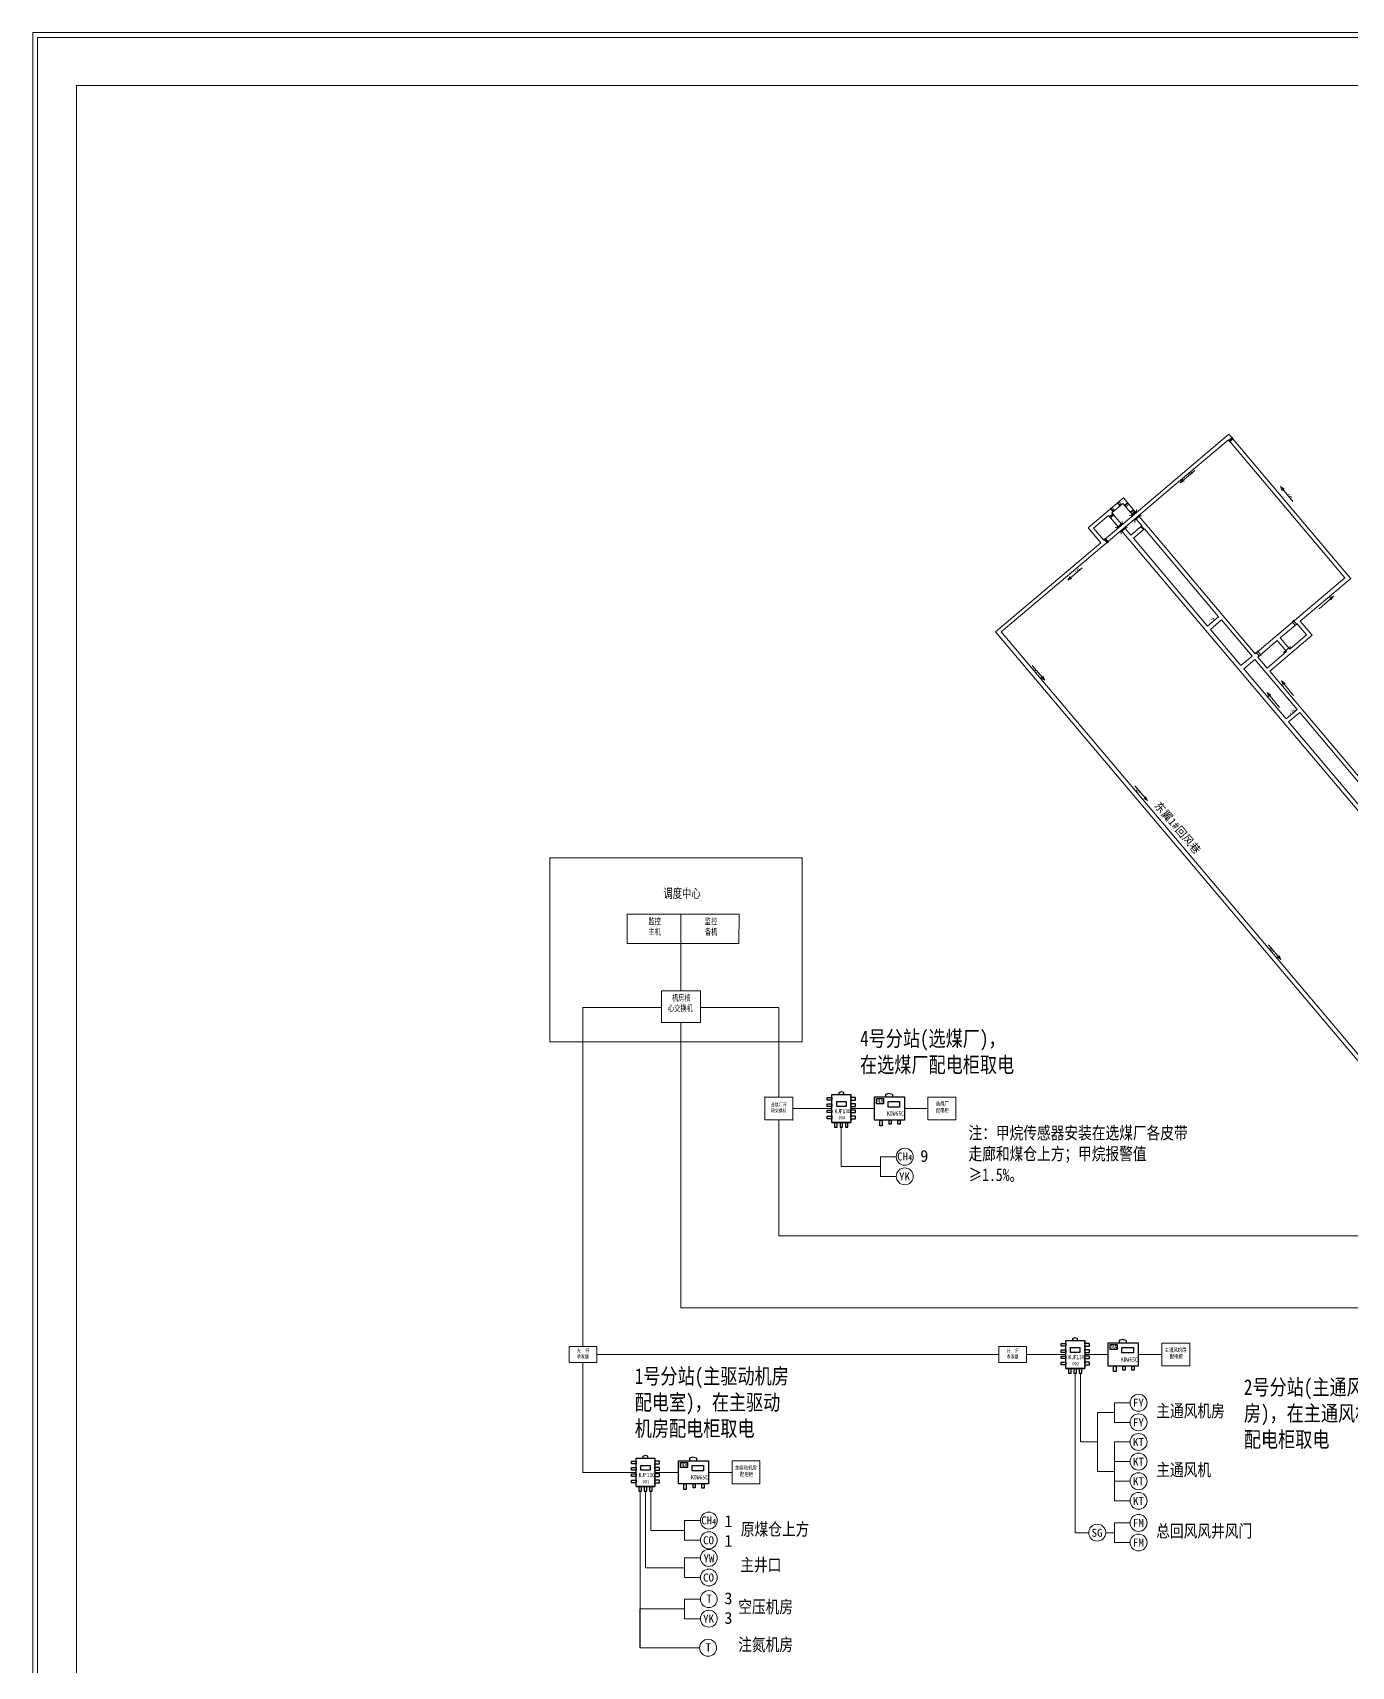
# Model space of a CAD drawing. Header units: millimetres. Extents: x 2501 to 6983, y 1724 to 12691.
# Drawn here: x 2536 to 4217, y 10609 to 12691 of the extents above; entities that cross this region are included whole.
import ezdxf
from ezdxf.enums import TextEntityAlignment as Align

# ---------------------------------------------------------------- set-up
doc = ezdxf.new("R2010")
doc.units = ezdxf.units.MM
for name, color, linetype in [('4、10月', 131, 'Continuous'), ('JMD', 6, 'Continuous'), ('图层1', 7, 'Continuous'), ('通风系统', 7, 'Continuous'), ('风流', 7, 'Continuous')]:
    doc.layers.add(name, color=color, linetype=linetype)
doc.layers.add('井下工业网光缆', color=5, linetype='Continuous', lineweight=30)
doc.styles.get("Standard").update_dxf_attribs({"font": 'arial.ttf'})
doc.styles.add('仿宋', font='', dxfattribs={"width": 0.707})
doc.styles.add('宋体', font='', dxfattribs={"height": 2})
doc.styles.add('新宋体', font='', dxfattribs={"width": 0.8})
doc.styles.get('仿宋').set_extended_font_data('FangSong_GB2312')
doc.styles.get('宋体').set_extended_font_data('SimSun')
doc.styles.get('新宋体').set_extended_font_data('NSimSun')
doc.linetypes.add('445', pattern='A,8,-0.5,[147,AAA.SHX,S=1,R=0,X=0,Y=0],-1.5', length=10)

# ---------------------------------------------------------------- blocks, each defined once
blk = doc.blocks.new('A$C26DC1665')
at = {"layer": 'JMD', "color": 5, "linetype": 'Continuous', "lineweight": 30}
for p, q in [((0, 1.4), (4.7, 4.3)), ((0, 1.4), (0.9, 0)), ((0.9, 2), (0.8, 1.4)), ((0.8, 1.4), (1.8, 0.6)), ((0.9, 0), (5.6, 2.9)), ((0.9, 2), (2, 1.2)), ((1.9, 2.6), (1.7, 1.9)), ((1.7, 1.9), (2.8, 1.2)), ((2, 1.2), (1.8, 0.6)), ((1.9, 2.6), (2.9, 1.8)), ((2.8, 3.1), (2.7, 2.5)), ((2.7, 2.5), (3.7, 1.7)), ((2.8, 3.1), (3.9, 2.3)), ((2.9, 1.8), (2.8, 1.2)), ((3.8, 3.7), (3.6, 3.1)), ((3.6, 3.1), (4.6, 2.3)), ((3.9, 2.3), (3.7, 1.7)), ((3.8, 3.7), (4.8, 2.9)), ((4.8, 2.9), (4.6, 2.3)), ((4.7, 4.3), (5.6, 2.9))]:
    blk.add_line(p, q, dxfattribs=at)
blk = doc.blocks.new('A$C03391366')
at = {"color": 0, "ltscale": 0.8}
blk.add_blockref('A$C26DC1665', (0, 0), dxfattribs=at)
blk = doc.blocks.new('系统底图')
at = {"lineweight": 20}
for p, q in [((407699.2, 4258398.4, 1829.8), (407580.8, 4258298.3, 1961.2)), ((407698.7, 4258391.3, 2685.9), (407619, 4258324.1, 2841.7)), ((407847.1, 4258215.6, 2275.6), (407698.7, 4258391.3, 2275.6)), ((407850.9, 4258218.9, 2275.6), (407699.2, 4258398.4, 2275.6)), ((407619, 4258324.1, 2841.7), (407584.1, 4258294.5, 2910.2)), ((407564.7, 4258317.4, 1961.2), (407519.7, 4258279.4, 2011.1)), ((407564.1, 4258310.4, 1965.4), (407550, 4258298.5, 1981)), ((407564.1, 4258310.4, 2489.5), (407576.3, 4258296, 2812.1)), ((407580.1, 4258299.3, 1960.2), (407564.7, 4258317.4, 1960.2)), ((407545.8, 4258294.9, 1985.7), (407526.7, 4258278.8, 2006.9)), ((407550, 4258298.5, 2331.6), (407562.2, 4258284.1, 2793.1)), ((407580.8, 4258298.3, 1961.2), (407558.7, 4258279.7, 1985.7)), ((407584.1, 4258294.5, 2910.2), (407562, 4258275.8, 2953.5)), ((407580.3, 4258291.3, 2917.7), (407566.2, 4258279.4, 2945.3)), ((407588.4, 4258281.7, 3132.7), (407574.3, 4258269.8, 3253.4)), ((407581, 4258290.4, 2938.2), (407588.4, 4258281.7, 3132.7)), ((407613.6, 4258259.6, 825.5), (407584.8, 4258293.6, 1960.2)), ((407535.8, 4258260.3, 2011.1), (407401.6, 4258146.9, 2160.1)), ((407562, 4258275.8, 2953.5), (407409, 4258146.6, 3252.9)), ((407535.8, 4258260.3, 2952.9), (407519.7, 4258279.4, 2954.9)), ((407539.6, 4258263.5, 2952.9), (407526.7, 4258278.8, 2954.5)), ((407558.7, 4258279.7, 1985.7), (407539.6, 4258263.5, 2006.9)), ((408394.1, 4257290.9, 2850.7), (407562.8, 4258274.9, 2952.4)), ((407566.9, 4258278.5, 2974.7), (407574.3, 4258269.8, 3253.4)), ((407591.6, 4258277.9, 3132.7), (407577.5, 4258266, 3253.4)), ((407672.1, 4258154, 3373), (407577.5, 4258266, 3243.3)), ((407686.1, 4258166, 1960.2), (407591.6, 4258277.9, 1959.2)), ((407732.5, 4258118.8, 2669.5), (407613.6, 4258259.6, 825.5)), ((407854.5, 4258214.7, 2421.2), (407850.9, 4258218.9, 2275.6)), ((407847.1, 4258215.6, 2275.6), (407732.5, 4258118.8, 2616.4)), ((407854.5, 4258214.7, 2678.4), (407790.1, 4258160.3, 2590.4)), ((407672.1, 4258154, 3374), (407686.1, 4258166, 1960.2)), ((407675.6, 4258149.8, 3246.9), (407689.7, 4258161.8, 3259.1)), ((407728.7, 4258115.6, 2031), (407689.7, 4258161.8, 3258.1)), ((407786.3, 4258157.1, 2585.1), (407764.7, 4258138.9, 2555.7)), ((407786.3, 4258157.1, 3253.4), (407798.2, 4258142.9, 3253.4)), ((407790.1, 4258160.3, 3253.4), (407805.3, 4258142.4, 3253.4)), ((408213.1, 4257186.4, 1960.2), (407401.6, 4258146.9, 1960.2)), ((408197.7, 4257213.1, 3187.2), (407409, 4258146.6, 3251.9)), ((407714.6, 4258103.7, 2944.3), (407675.6, 4258149.8, 3029.3)), ((407732.5, 4258118.8, 2035.9), (407716.8, 4258137.5, 2009.8)), ((407760.9, 4258135.6, 2550.5), (407736.1, 4258114.6, 2516.5)), ((407805.3, 4258142.4, 2134.3), (407751.2, 4258096.7, 2067.8)), ((407772.8, 4258121.5, 3419), (407760.9, 4258135.6, 2550.5)), ((407776.7, 4258124.8, 2868.3), (407764.7, 4258138.9, 2856.8)), ((407798.2, 4258142.9, 3275.3), (407776.7, 4258124.8, 3397.3)), ((407728.7, 4258115.6, 2917.7), (407714.6, 4258103.7, 2945.3)), ((407748, 4258100.5, 2061.5), (407736.1, 4258114.6, 2041.8)), ((407772.8, 4258121.5, 3419), (407748, 4258100.5, 3560)), ((407732.2, 4258111.4, 2916.2), (407718.1, 4258099.5, 2945.3)), ((407772.1, 4258035.7, 3252.4), (407718.1, 4258099.5, 3184.8)), ((407786.1, 4258047.6, 2127.5), (407732.2, 4258111.4, 2036.9)), ((407866.6, 4257960.1, 2257.9), (407751.2, 4258096.7, 2066.8)), ((407786.1, 4258047.6, 3132.7), (407772.1, 4258035.7, 3253.4)), ((407789.4, 4258043.8, 3132.7), (407775.3, 4258031.9, 3253.4)), ((407881.7, 4257905.9, 3209.1), (407775.3, 4258031.9, 3161)), ((407895.8, 4257917.8, 3151.5), (407789.4, 4258043.8, 3131.7))]:
    blk.add_line(p, q, dxfattribs=at)
at = {"lineweight": 20, "ltscale": 0.35}
blk.add_line((407558, 4258280.6, 2953), (407545.8, 4258294.9, 2954.5), dxfattribs=at)
at = {"color": 1, "lineweight": 20, "ltscale": 0.005}
for p, q in [((407587, 4258280.9, 6490.2), (407590.2, 4258277.1, 6512.7)), ((407587.1, 4258280.7, 5169.7), (407590.4, 4258276.9, 5192.2)), ((407587.8, 4258281.2, 5169.7), (407591.1, 4258277.4, 5192.2))]:
    blk.add_line(p, q, dxfattribs=at)
at = {"color": 1, "lineweight": 20}
for p, q in [((407779.4, 4258159.9, 4581.7), (407784.2, 4258154.3, 4581.7)), ((407781.3, 4258161.5, 3261.2), (407786.1, 4258155.8, 3261.2)), ((407733.7, 4258120.8, 4581.7), (407738.4, 4258115.1, 4581.7)), ((407735.5, 4258122.3, 3261.2), (407740.3, 4258116.7, 3261.2)), ((407777.6, 4258128.1, 3212.9), (407768.9, 4258120.5, 3309.5))]:
    blk.add_line(p, q, dxfattribs=at)
at = {"color": 0, "lineweight": 20, "ltscale": 0.5}
for points in [[(407551.5, 4258299.5), (407547.8, 4258304)], [(407560.5, 4258306.7), (407556.7, 4258311.3)], [(407561.1, 4258307.2), (407557.4, 4258311.8)]]:
    blk.add_lwpolyline(points, dxfattribs=at)
at = {"lineweight": 20}
blk.add_lwpolyline([(407552.2, 4258300), (407548.4, 4258304.6)], dxfattribs=at)
at = {"color": 0, "lineweight": 20, "ltscale": 0.5, "elevation": 3261.2}
for points in [[(407565.7, 4258307.8), (407570.2, 4258311.5)], [(407573, 4258298.9), (407577.5, 4258302.7)], [(407573.5, 4258298.3), (407578.1, 4258302.1)]]:
    blk.add_lwpolyline(points, dxfattribs=at)
at = {"lineweight": 20, "elevation": 3261.2}
blk.add_lwpolyline([(407566.2, 4258307.1), (407570.7, 4258310.9)], dxfattribs=at)
at = {"lineweight": 20}
for centre, start, end in [((407549.9, 4258302), 319.1259, 119.4761), ((407568.2, 4258309.4, 3261.2), 229.7194, 30.0696)]:
    blk.add_arc(centre, 2.56, start, end, dxfattribs=at)
at = {"color": 0, "lineweight": 20, "ltscale": 0.5}
for centre, start, end in [((407558.9, 4258309.3), 319.1259, 119.4761), ((407575.6, 4258300.5, 3261.2), 229.7194, 30.0696)]:
    blk.add_arc(centre, 2.56, start, end, dxfattribs=at)
at = {"layer": '图层1', "linetype": 'Continuous', "lineweight": 20}
for p, q in [((407574.8, 4258294.7, -15185), (407581.5, 4258300.5, -15185)), ((407581.5, 4258300.5, -15185), (407581.5, 4258302.6, -15185)), ((407572.6, 4258294.9, -15185), (407574.8, 4258294.7, -15185)), ((407579.4, 4258289, 2938.2), (407585.8, 4258294.5, 2938.2)), ((407579.5, 4258286.2, 2938.2), (407579.4, 4258289, 2938.2)), ((407585.8, 4258294.5, 2938.2), (407587.8, 4258294.7, 2938.2))]:
    blk.add_line(p, q, dxfattribs=at)
at = {"layer": '图层1', "linetype": '445', "lineweight": 20}
for p, q in [((407556.5, 4258279.3, 2793.1), (407563.3, 4258285.1, 2793.1)), ((407563.3, 4258285.1, 2793.1), (407563.2, 4258287.2, 2793.1)), ((407554.4, 4258279.5, 2793.1), (407556.5, 4258279.3, 2793.1)), ((407561.6, 4258273.9, 2974.7), (407568, 4258279.4, 2974.7)), ((407561.7, 4258271.1, 2974.7), (407561.6, 4258273.9, 2974.7)), ((407568, 4258279.4, 2974.7), (407570, 4258279.6, 2974.7))]:
    blk.add_line(p, q, dxfattribs=at)
at = {"color": 0, "lineweight": 20, "ltscale": 0.8, "zscale": 1.099999999999909}
for p, xscale, yscale, rotation in [((407699.2, 4258388.8, 2910.2), 1.100000002583227, 1.09999999962747, 10.65069525910189), ((407547.2, 4258291.6, 3261.2), 1.100000002583227, 1.09999999962747, 10.65069525910189), ((407545.8, 4258260.3, 3261.2), 1.099999998749988, 1.100000001490116, 100.6506952472903)]:
    blk.add_blockref('A$C03391366', p, dxfattribs=dict(at, xscale=xscale, yscale=yscale, rotation=rotation))
at = {"lineweight": 20, "ltscale": 0.005, "style": '宋体'}
blk.add_text('东翼1#回风巷', height=10, rotation=310.5123, dxfattribs=at).set_placement((407654.2, 4257860.7, 2406.7), align=Align.BOTTOM_RIGHT)
at = {"lineweight": 20, "ltscale": 5, "char_height": 2, "width": 13.688, "attachment_point": 1, "rotation": 40.1922, "style": '宋体'}
for s, insert in [('{\\fSimSun|b0|i0|c134|p2;7 联巷}', (407673, 4258159.3, 3253.4)), ('{\\fSimSun|b0|i0|c134|p2;6 联巷}', (407776.2, 4258043.2, 3253.4))]:
    blk.add_mtext(s, dxfattribs=dict(at, insert=insert))
blk = doc.blocks.new('电源箱')
at = {"layer": '4、10月', "color": 1}
for points in [[(402048.5, 4247528), (402057.5, 4247528), (402057.5, 4247521.6), (402048.5, 4247521.6)], [(402063.4, 4247524.3), (402078.1, 4247524.3), (402078.1, 4247517.3), (402063.4, 4247517.3)]]:
    blk.add_lwpolyline(points, close=True, dxfattribs=at)
at = {"layer": '井下工业网光缆', "color": 4, "lineweight": 30}
for p, q in [((402064.1, 4247534.6), (402059.9, 4247533.4)), ((402059.9, 4247533.4), (402059.9, 4247530.3)), ((402069, 4247533.4), (402064.1, 4247534.6)), ((402069, 4247533.4), (402069, 4247530.3))]:
    blk.add_line(p, q, dxfattribs=at)
for points in [[(402046, 4247530.2), (402084.2, 4247530.2), (402084.2, 4247500.6), (402046, 4247500.6)], [(402052.9, 4247500.6), (402055.9, 4247500.6), (402055.9, 4247493.5), (402052.9, 4247493.5)], [(402064.6, 4247500.6), (402067.5, 4247500.6), (402067.5, 4247495.5), (402064.6, 4247495.5)], [(402075.9, 4247500.6), (402078.9, 4247500.6), (402078.9, 4247495.4), (402075.9, 4247495.4)]]:
    blk.add_lwpolyline(points, close=True, dxfattribs=at)
at = {"layer": '4、10月', "color": 1, "insert": (402049.5, 4247527.3), "char_height": 5.054, "width": 4.044, "attachment_point": 1, "style": '宋体'}
blk.add_mtext('{\\fFangSong|b0|i0|c134|p49;MA}', dxfattribs=at)
at = {"layer": '井下工业网光缆', "color": 4, "lineweight": 30, "style": '新宋体', "width": 0.8}
blk.add_text('KDW65C', height=5.53, dxfattribs=at).set_placement((402062, 4247506.3))
blk = doc.blocks.new('安全监控分站')
at = {"layer": '4、10月', "color": 1}
blk.add_lwpolyline([(402267.1, 4250591.9), (402279.1, 4250591.9), (402279.1, 4250585.9), (402267.1, 4250585.9)], close=True, dxfattribs=at)
at = {"layer": '井下工业网光缆', "color": 4, "lineweight": 30}
for p, q in [((402270.1, 4250603.6), (402273.1, 4250604.8)), ((402270.1, 4250601.2), (402270.1, 4250603.6)), ((402273.1, 4250604.8), (402276.1, 4250603.6)), ((402276.1, 4250601.2), (402276.1, 4250603.6)), ((402261.1, 4250565.2), (402285.1, 4250565.2))]:
    blk.add_line(p, q, dxfattribs=at)
for points in [[(402261.1, 4250601.2), (402285.1, 4250601.2), (402285.1, 4250565.2), (402261.1, 4250565.2)], [(402255.1, 4250593.9), (402255.1, 4250597.2), (402261.1, 4250597.2), (402261.1, 4250593.9)], [(402255.1, 4250585.9), (402255.1, 4250589.2), (402261.1, 4250589.2), (402261.1, 4250585.9)], [(402255.1, 4250577.9), (402255.1, 4250581.2), (402261.1, 4250581.2), (402261.1, 4250577.9)], [(402291.1, 4250593.9), (402291.1, 4250597.2), (402285.1, 4250597.2), (402285.1, 4250593.9)], [(402291.1, 4250585.9), (402291.1, 4250589.2), (402285.1, 4250589.2), (402285.1, 4250585.9)], [(402291.1, 4250577.9), (402291.1, 4250581.2), (402285.1, 4250581.2), (402285.1, 4250577.9)], [(402255.1, 4250569.9), (402255.1, 4250573.2), (402261.1, 4250573.2), (402261.1, 4250569.9)], [(402267.8, 4250565.2), (402264.5, 4250565.2), (402264.5, 4250559.2), (402267.8, 4250559.2)], [(402274.7, 4250565.2), (402271.4, 4250565.2), (402271.4, 4250559.2), (402274.7, 4250559.2)], [(402281.5, 4250565.2), (402278.2, 4250565.2), (402278.2, 4250559.2), (402281.5, 4250559.2)], [(402291.1, 4250569.9), (402291.1, 4250573.2), (402285.1, 4250573.2), (402285.1, 4250569.9)]]:
    blk.add_lwpolyline(points, close=True, dxfattribs=at)
for p in [(402285.1, 4250597.9), (402285.1, 4250597.2), (402285.1, 4250594.6), (402285.1, 4250593.2), (402285.1, 4250591.3), (402285.1, 4250589.2), (402285.1, 4250588.1), (402285.1, 4250588), (402285.1, 4250585.2), (402285.1, 4250584.8), (402285.1, 4250581.5), (402285.1, 4250581.2), (402285.1, 4250578.3), (402285.1, 4250577.2), (402264.5, 4250565.2), (402268, 4250565.2), (402271.4, 4250565.2), (402274.8, 4250565.2), (402278.2, 4250565.2), (402281.7, 4250565.2), (402285.1, 4250575), (402285.1, 4250574.8), (402285.1, 4250573.2), (402285.1, 4250571.7), (402285.1, 4250569.2), (402285.1, 4250568.4)]:
    blk.add_point(p, dxfattribs=at)
at = {"layer": '井下工业网光缆', "color": 4, "lineweight": 30, "style": '新宋体', "width": 0.8}
blk.add_text('KJF130', height=5.22, dxfattribs=at).set_placement((402264.4, 4250577.2))

msp = doc.modelspace()

# ---------------------------------------------------------------- linework, layer by layer
at = {"lineweight": 20}
for p, q in [((2592, 7472.9, -779), (2592, 12623.5, -779)), ((2592, 12623.5, -779), (6926.7, 12623.5, -779))]:
    msp.add_line(p, q, dxfattribs=at)
at = {"color": 6, "lineweight": 20}
for p, q in [((3387, 11448.7, -3234.1), (3487, 11448.7, -3234.1)), ((3504.8, 11320.1, -3234.1), (3554.8, 11320.1, -3234.1))]:
    msp.add_line(p, q, dxfattribs=at)
at = {"color": 0, "lineweight": 20}
for p, q in [((3578.8, 11320.1, -3234.1), (3608.8, 11320.1, -3234.1)), ((3566.7, 11296.1, -3234.1), (3566.7, 11246.1, -3234.1)), ((3566.7, 11246.1, -3234.1), (3616.7, 11246.1, -3234.1)), ((3616.7, 11258.6, -3234.1), (3636.7, 11258.6, -3234.1)), ((3616.7, 11258.6, -3234.1), (3616.7, 11233.6, -3234.1)), ((3616.7, 11233.6, -3234.1), (3636.7, 11233.6, -3234.1)), ((3876.9, 11006.6, -3234.1), (3906.9, 11006.6, -3234.1)), ((3864.8, 10982.6, -3234.1), (3864.8, 10779.5, -3234.1)), ((3871.7, 10982.6, -3234.1), (3871.7, 10895.1, -3234.1)), ((3893.2, 10932.6, -3234.1), (3914.8, 10932.6, -3234.1)), ((3893.2, 10932.6, -3234.1), (3893.2, 10857.6, -3234.1)), ((3914.8, 10945.1, -3234.1), (3934.8, 10945.1, -3234.1)), ((3914.8, 10945.1, -3234.1), (3914.8, 10920.1, -3234.1)), ((3914.8, 10920.1, -3234.1), (3934.8, 10920.1, -3234.1)), ((3893.2, 10895.1, -3234.1), (3871.7, 10895.1, -3234.1)), ((3914.8, 10895.1, -3234.1), (3914.8, 10820.1, -3234.1)), ((3914.8, 10895.1, -3234.1), (3934.8, 10895.1, -3234.1)), ((3914.8, 10870.1, -3234.1), (3934.8, 10870.1, -3234.1)), ((3329.1, 10856.4, -3234.1), (3359.1, 10856.4, -3234.1)), ((3914.8, 10857.6, -3234.1), (3893.2, 10857.6, -3234.1)), ((3310.1, 10832.4, -3234.1), (3310.1, 10682.4, -3234.1)), ((3317, 10832.4, -3234.1), (3317, 10734.8, -3234.1)), ((3323.8, 10832.4, -3234.1), (3323.8, 10782.4, -3234.1)), ((3914.8, 10845.1, -3234.1), (3934.8, 10845.1, -3234.1)), ((3914.8, 10820.1, -3234.1), (3934.8, 10820.1, -3234.1)), ((3367, 10794.9, -3234.1), (3387, 10794.9, -3234.1)), ((3367, 10794.9, -3234.1), (3367, 10769.9, -3234.1)), ((3914.8, 10792, -3234.1), (3934.8, 10792, -3234.1)), ((3914.8, 10792, -3234.1), (3914.8, 10767, -3234.1)), ((3323.8, 10782.4, -3234.1), (3367, 10782.4, -3234.1)), ((3367, 10769.9, -3234.1), (3387, 10769.9, -3234.1)), ((3864.8, 10779.5, -3234.1), (3882.1, 10779.5, -3234.1)), ((3903.6, 10779.5, -3234.1), (3914.8, 10779.5, -3234.1)), ((3914.8, 10767, -3234.1), (3934.8, 10767, -3234.1)), ((3367, 10747.4, -3234.1), (3387, 10747.4, -3234.1)), ((3367, 10747.4, -3234.1), (3367, 10722.4, -3234.1)), ((3317, 10734.9, -3234.1), (3367, 10734.9, -3234.1)), ((3367, 10722.4, -3234.1), (3387, 10722.4, -3234.1)), ((3310.1, 10682.4, -3234.1), (3367, 10682.4, -3234.1)), ((3367, 10694.9, -3234.1), (3387, 10694.9, -3234.1)), ((3367, 10694.9, -3234.1), (3367, 10669.9, -3234.1)), ((3367, 10669.9, -3234.1), (3387, 10669.9, -3234.1)), ((3310.1, 10632.9, -3234.1), (3386.2, 10632.9, -3234.1))]:
    msp.add_line(p, q, dxfattribs=at)
at = {"color": 1, "lineweight": 20}
for p, q in [((3647.1, 11320, -3234.1), (3677.1, 11320, -3234.1)), ((3945.2, 11006.6, -3234.1), (3975.2, 11006.6, -3234.1)), ((3397.4, 10856.4, -3234.1), (3427.4, 10856.4, -3234.1))]:
    msp.add_line(p, q, dxfattribs=at)
msp.add_line((3310.1, 10632.9, -3234.1), (3310.1, 10682.4, -3234.1))
at = {"color": 0, "linetype": 'ByBlock', "lineweight": 20, "elevation": -779}
for points in [[(2536, 12691), (6982.7, 12691), (6982.7, 7416.9), (2536, 7416.9)], [(2542, 12685), (6976.7, 12685), (6976.7, 7422.9), (2542, 7422.9)]]:
    msp.add_lwpolyline(points, close=True, dxfattribs=at)
at = {"color": 1, "lineweight": 20, "elevation": -3234.1}
for points in [[(3255.1, 10996.3), (3219.6, 10996.3), (3219.6, 11016.9), (3255.1, 11016.9)], [(3802.9, 10996.3), (3767.3, 10996.3), (3767.3, 11016.9), (3802.9, 11016.9)]]:
    msp.add_lwpolyline(points, close=True, dxfattribs=at)
at = {"color": 7, "lineweight": 20}
for centre in [(3647.5, 11258.6, -3234.1), (3647.5, 11233.6, -3234.1), (3945.6, 10945.1, -3234.1), (3945.6, 10920.1, -3234.1), (3945.6, 10895.1, -3234.1), (3945.6, 10870.1, -3234.1), (3945.6, 10845.1, -3234.1), (3945.6, 10820.1, -3234.1), (3397.8, 10794.9, -3234.1), (3892.9, 10779.5, -3234.1), (3945.6, 10792, -3234.1), (3397.8, 10769.9, -3234.1), (3945.6, 10767, -3234.1), (3397.8, 10747.4, -3234.1), (3397.8, 10722.4, -3234.1), (3397.8, 10694.9, -3234.1), (3397.8, 10669.9, -3234.1), (3396.9, 10632.9, -3234.1)]:
    msp.add_circle(centre, 10.8, dxfattribs=at)
at = {"color": 6, "lineweight": 20}
for p in [(3469.3, 11334.6, -3234.1), (3504.8, 11305.6, -3234.1)]:
    msp.add_point(p, dxfattribs=at)
at = {"layer": '4、10月', "color": 1, "lineweight": 20}
msp.add_line((3362.1, 11567.8, -3234.1), (3362.1, 11530.3, -3234.1), dxfattribs=at)
at = {"layer": '4、10月', "color": 3, "lineweight": 20}
for p, q in [((3362.3, 11470.2, -3234.1), (3362.3, 11530.1, -3234.1)), ((3237.3, 10996.3, -3234.1), (3237.3, 10856.4, -3234.1)), ((3802.9, 11006.6, -3234.1), (3852.9, 11006.6, -3234.1)), ((3237.3, 10856.4, -3234.1), (3305.1, 10856.4, -3234.1))]:
    msp.add_line(p, q, dxfattribs=at)
at = {"layer": '4、10月', "color": 6, "lineweight": 20}
for p, q in [((3237.4, 11016.9, -3234.1), (3237.4, 11448.7, -3234.1)), ((3237.4, 11448.7, -3234.1), (3337.4, 11448.7, -3234.1)), ((3337.4, 11448.7, -3234.1), (3237.4, 11448.7, -3234.1)), ((3362.2, 11429.7, -3234.1), (3362.2, 11066.1, -3234.1)), ((3387, 11448.7, -3234.1), (3487, 11448.7, -3234.1)), ((3487, 11334.6, -3234.1), (3487, 11448.7, -3234.1)), ((3487, 11305.6, -3234.1), (3487, 11157.7, -3061.4)), ((4296.4, 11157.7, -2802.4), (3487, 11157.7, -2802.4)), ((4281.4, 11066.1, -2792.8), (3362.2, 11066.1, -3234.1)), ((3362.2, 11066.1, -3234.1), (3412.6, 11066.1, -3234.1)), ((3412.6, 11066.1, -3234.1), (3362.2, 11066.1, -3234.1)), ((3255.1, 11006.6, -3234.1), (3767.3, 11006.6, -3234.1))]:
    msp.add_line(p, q, dxfattribs=at)
at = {"layer": '4、10月', "color": 0, "lineweight": 20, "elevation": -3234.1}
msp.add_lwpolyline([(3195.1, 11639.5), (3516.7, 11639.5), (3516.7, 11404.9), (3195.1, 11404.9)], close=True, dxfattribs=at)
at = {"layer": '井下工业网光缆', "color": 1, "lineweight": 20, "elevation": -3234.1}
for points in [[(3293.8, 11567.8), (3436.5, 11567.8), (3435.9, 11530.1), (3293.8, 11530.1)], [(3337.4, 11470.2), (3387, 11470.2), (3387, 11429.7), (3337.4, 11429.7)], [(3469.3, 11334.6), (3504.8, 11334.6), (3504.8, 11305.6), (3469.3, 11305.6)], [(3677.1, 11334.5), (3712.7, 11334.5), (3712.7, 11305.6), (3677.1, 11305.6)], [(3975.2, 11021.1), (4010.7, 11021.1), (4010.7, 10992.1), (3975.2, 10992.1)], [(3427.4, 10870.9), (3462.9, 10870.9), (3462.9, 10841.9), (3427.4, 10841.9)]]:
    msp.add_lwpolyline(points, close=True, dxfattribs=at)
at = {"layer": '风流', "color": 1, "lineweight": 20}
for p, q in [((4017.2, 12133, -2796.1), (3998.7, 12117.2, -2796.1)), ((4001.9, 12122, -2796.1), (3998.7, 12117.2, -2796.1)), ((3998.7, 12117.2, -2796.1), (4003.9, 12119.6, -2796.1)), ((4142, 12093.7, -3234.1), (4126.5, 12112.6, -3234.1)), ((4126.5, 12112.6, -3234.1), (4128.8, 12107.2, -3234.1)), ((4131.3, 12109.3, -3234.1), (4126.5, 12112.6, -3234.1)), ((3873.7, 12009, -3234.1), (3855.2, 11993.1, -3234.1)), ((3858.4, 11998, -3234.1), (3855.2, 11993.1, -3234.1)), ((3855.2, 11993.1, -3234.1), (3860.5, 11995.6, -3234.1)), ((3810.1, 11884.5, -1710.5), (3825.9, 11866, -1710.5)), ((3821.1, 11869.2, -1710.5), (3825.9, 11866, -1710.5)), ((3825.9, 11866, -1710.5), (3823.5, 11871.2, -1710.5)), ((3941, 11731.1, -1710.5), (3956.9, 11712.5, -1710.5)), ((3952.1, 11715.7, -1710.5), (3956.9, 11712.5, -1710.5)), ((3956.9, 11712.5, -1710.5), (3954.5, 11717.8, -1710.5)), ((4111.1, 11528.5, -1710.5), (4127, 11509.9, -1710.5)), ((4122.2, 11513.2, -1710.5), (4127, 11509.9, -1710.5)), ((4127, 11509.9, -1710.5), (4124.6, 11515.2, -1710.5))]:
    msp.add_line(p, q, dxfattribs=at)
at = {"layer": '风流', "color": 5, "lineweight": 20}
for p, q in [((4175.7, 11956.9, -3234.1), (4194, 11973.1, -3234.1)), ((4194, 11973.1, -3234.1), (4188.7, 11970.6, -3234.1)), ((4190.8, 11968.2, -3234.1), (4194, 11973.1, -3234.1)), ((4125, 11831.2, -3234.1), (4109.5, 11850.1, -3234.1)), ((4109.5, 11850.1, -3234.1), (4111.8, 11844.8, -3234.1)), ((4114.3, 11846.8, -3234.1), (4109.5, 11850.1, -3234.1)), ((4143.1, 11846.2, -3234.1), (4127.6, 11865, -3234.1)), ((4127.6, 11865, -3234.1), (4129.9, 11859.7, -3234.1)), ((4132.4, 11861.7, -3234.1), (4127.6, 11865, -3234.1))]:
    msp.add_line(p, q, dxfattribs=at)

# ---------------------------------------------------------------- block references
at = {"color": 7, "lineweight": 20, "xscale": 1.000024299995857, "yscale": 1.000024299952201, "zscale": 1.00002429999995}
msp.add_blockref('系统底图', (-403648.4, -4246322.7, -6063.7), dxfattribs=at)
at = {"color": 6, "lineweight": 20}
for name, p in [('安全监控分站', (-398706.3, -4239263.1, -3234.1)), ('电源箱', (-398437.1, -4236195.4, -3234.1)), ('安全监控分站', (-398408.2, -4239576.6, -3234.1)), ('电源箱', (-398139.1, -4236508.8, -3234.1)), ('安全监控分站', (-398956, -4239726.7, -3234.1)), ('电源箱', (-398686.9, -4236659, -3234.1))]:
    msp.add_blockref(name, p, dxfattribs=at)

# ---------------------------------------------------------------- texts
at = {"color": 3, "lineweight": 20, "style": '宋体'}
for s, p in [('9', (3667.3, 11252, -3234.1)), ('1', (3417.6, 10786.6, -3234.1)), ('1', (3417.6, 10761.6, -3234.1)), ('3', (3417.6, 10688.3, -3234.1)), ('3', (3417.6, 10663.3, -3234.1))]:
    msp.add_text(s, height=15.1, dxfattribs=at).set_placement(p)
at = {"color": 3, "lineweight": 20, "char_height": 10.2, "width": 16.776, "attachment_point": 1}
for s, insert in [('{\\fSimSun|b0|i0|c134|p2;CH\\H0.7059x;4}', (3637.9, 11264, -3233.5)), ('{\\fSimSun|b0|i0|c134|p2;YK}', (3640.3, 11238.5, -3233.5)), ('{\\fSimSun|b0|i0|c134|p2;FY}', (3938.4, 10950.1, -3233.5)), ('{\\fSimSun|b0|i0|c134|p2;FY}', (3938.4, 10925.1, -3233.5)), ('{\\fSimSun|b0|i0|c134|p2;KT}', (3938.4, 10900.1, -3233.5)), ('{\\fSimSun|b0|i0|c134|p2;KT}', (3938.4, 10875.1, -3233.5)), ('{\\fSimSun|b0|i0|c134|p2;KT}', (3938.4, 10850.1, -3233.5)), ('{\\fSimSun|b0|i0|c134|p2;KT}', (3938.4, 10825.1, -3233.5)), ('{\\fSimSun|b0|i0|c134|p2;CH\\H0.7059x;4}', (3388.1, 10800.3, -3233.5)), ('{\\fSimSun|b0|i0|c134|p2;SG}', (3885.7, 10784.5, -3233.5)), ('{\\fSimSun|b0|i0|c134|p2;FM}', (3938.4, 10797, -3233.5)), ('{\\fSimSun|b0|i0|c134|p2;CO}', (3390.5, 10774.9, -3233.5)), ('{\\fSimSun|b0|i0|c134|p2;FM}', (3938.4, 10772, -3233.5)), ('{\\fSimSun|b0|i0|c134|p2;YW}', (3391, 10751.9, -3233.5)), ('{\\fSimSun|b0|i0|c134|p2;CO}', (3390.5, 10727.4, -3233.5)), ('{\\fSimSun|b0|i0|c134|p2;T}', (3394.6, 10700.7, -3233.5)), ('{\\fSimSun|b0|i0|c134|p2;YK}', (3390.5, 10674.9, -3233.5)), ('{\\fSimSun|b0|i0|c134|p2;T}', (3393.7, 10638.7, -3233.5))]:
    msp.add_mtext(s, dxfattribs=dict(at, insert=insert))
at = {"layer": '井下工业网光缆', "color": 1, "lineweight": 20, "style": '新宋体', "width": 0.8}
for s, p in [('004', (3563.1, 11306.1, -3234.1)), ('002', (3861.1, 10992.7, -3234.1)), ('001', (3313.3, 10842.5, -3234.1))]:
    msp.add_text(s, height=4.35, dxfattribs=at).set_placement(p)
at = {"layer": '井下工业网光缆', "color": 7, "lineweight": 20, "insert": (3339.9, 11600.3, -3234.1), "char_height": 12, "width": 60.773, "attachment_point": 1, "style": '仿宋'}
msp.add_mtext('{\\fSimSun|b0|i0|c134|p2;\\C0;调度中心}', dxfattribs=at)
at = {"layer": '井下工业网光缆', "color": 30, "lineweight": 20, "attachment_point": 1}
for s, insert, char_height, width, style in [('{\\fSimSun|b0|i0|c134|p2;\\C1;监控主机}', (3320.8, 11562.8, -3234.1), 8, 22.521, '仿宋'), ('{\\fSimSun|b0|i0|c134|p2;\\C1;监控备机}', (3392.7, 11562.5, -3234.1), 8, 19.802, '仿宋'), ('{\\fSimSun|b0|i0|c134|p2;\\C1;  \\H1.7802x;机房核\\P心交换机\\H0.56173x; }', (3345.7, 11465.2, -3234.1), 4.494, 37.89, '仿宋'), ('{\\fSimSun|b0|i0|c134|p2;\\C1;选煤厂环网交换机}', (3476.7, 11327.1, -3234.1), 4.494, 23.987, '新宋体'), ('{\\fSimSun|b0|i0|c134|p2;\\C1;光  纤\\P收发器}', (3229.8, 11013.9, -3234.1), 4.494, 15.127, '新宋体'), ('{\\fSimSun|b0|i0|c134|p2;\\C1;光  纤\\P收发器}', (3777.5, 11013.9, -3234.1), 4.494, 15.127, '新宋体'), ('{\\fSimSun|b0|i0|c134|p2;\\C1;主通风机房\\P  配电柜}', (3978.8, 11014.9, -3234.1), 5, 28.62, '新宋体'), ('{\\fSimSun|b0|i0|c134|p2;\\C1;主驱动机房\\P  配电柜}', (3431, 10864.8, -3234.1), 5, 28.62, '新宋体')]:
    msp.add_mtext(s, dxfattribs=dict(at, insert=insert, char_height=char_height, width=width, style=style))
at = {"layer": '井下工业网光缆', "color": 6, "lineweight": 20, "attachment_point": 1, "style": '新宋体'}
for s, insert, char_height, width in [('{\\C1;4号分站(选煤厂)，在选煤厂配电柜取电 }', (3590.6, 11419.2, -3234.1), 20, 203.786), ('{\\C0;注：甲烷传感器安装在选煤厂各皮带走廊和煤仓上方；甲烷报警值≥1.5%。}', (3728.8, 11297, -3234.1), 16, 280.677), ('{\\C1;1号分站(主驱动机房配电室)，在主驱动机房配电柜取电 }', (3303.4, 10989, -3234.1), 20, 203.786), ('{\\C1;2号分站(主通风机房)，在主通风机房配电柜取电 }', (4079.8, 10975, -3234.1), 20, 203.786), ('{\\C0;主通风机房}', (3968.1, 10942.7, -3234.1), 16, 280.677), ('{\\C0;主通风机}', (3968.1, 10867.7, -3234.1), 16, 280.677), ('{\\C0;原煤仓上方}', (3438.6, 10791.9, -3234.1), 16, 280.677), ('{\\C0;总回风风井风门}', (3968.1, 10789.7, -3234.1), 16, 280.677), ('{\\C0;主井口}', (3437.9, 10746.5, -3234.1), 16, 280.677), ('{\\C0;空压机房}', (3435.3, 10693.1, -3234.1), 16, 280.677), ('{\\C0;注氮机房}', (3435.3, 10644.9, -3234.1), 16, 280.677)]:
    msp.add_mtext(s, dxfattribs=dict(at, insert=insert, char_height=char_height, width=width))
at = {"layer": '井下工业网光缆', "color": 30, "lineweight": 20, "insert": (3687, 11328.6, -3234.1), "char_height": 5, "attachment_point": 1, "style": '新宋体'}
msp.add_mtext('{\\fSimSun|b0|i0|c134|p2;\\C1;选煤厂\\P配电柜}', dxfattribs=at)
at = {"layer": '通风系统', "color": 1, "lineweight": 20, "char_height": 6.075, "width": 34.878, "attachment_point": 1}
for insert, rotation in [((4009.8, 12125.4, -2793), 123.2578), ((4134.6, 12101.3, -3231), 32.1633), ((3866.7, 12001.8, -3231), 123.2578), ((3817.9, 11876.9, -1707.4), 213.2578), ((3948.8, 11723.5, -1707.4), 213.2578), ((4119, 11520.9, -1707.4), 213.2578)]:
    msp.add_mtext('{\\fSimSun|b0|i0|c134|p2;S}', dxfattribs=dict(at, insert=insert, rotation=rotation))

doc.saveas('drawing.dxf')
